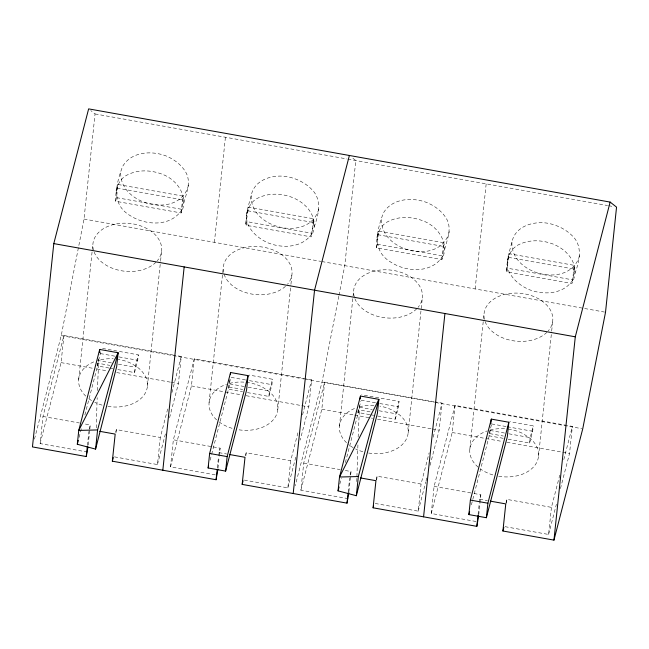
<?xml version="1.0" encoding="UTF-8"?>
<svg xmlns="http://www.w3.org/2000/svg" width="649" height="649" viewBox="0 0 649 649"><rect width="100%" height="100%" fill="white"/><g stroke="black" fill="none" stroke-linecap="round" stroke-linejoin="round"><path stroke-width="0.49" stroke-dasharray="3.25 2.43" d="M96.239 427.91L97.18 397.626M97.399 390.56L98.77 358.353M356.772 481.582L356.893 477.542M356.926 476.536L357.932 444.224M358.151 437.158L359.619 403.97M87.437 452.037L40.133 443.583L42.98 416.471L63.918 335.509L173.299 355.06M40.133 443.583L61.071 362.621L63.918 335.509M34.47 439.105L61.233 335.622L84.013 219.046L95.046 113.932L90.771 110.557M78.683 379.511L92.912 243.967M87.428 445.49L88.905 431.439M88.175 445.011L89.757 429.946M89.862 428.948L90.276 424.933L83.38 423.7M108.975 368.007L97.172 365.898L97.553 362.28M115.619 201.263C115.457 190.952 117.485 179.4 127.902 174.638C138.334 169.527 150.6 169.989 161.341 173.9C177.096 179.148 189.403 196.825 181.103 212.961L115.619 201.263L116.552 197.661L117.931 184.478L183.416 196.185L182.036 209.367C171.579 226.842 146.187 225.771 130.717 215.947C110.833 204.565 115.806 184.576 122.588 166.485C131.098 151.647 151.428 150.341 165.99 155.906C173.77 159.151 180.787 164.254 185.33 171.45C191.715 181.404 186.425 192.737 183.878 202.983M97.172 365.898L100.36 353.583L100.83 349.065M116.041 432.599L116.358 429.589L160.319 437.45L167.88 408.18M117.826 369.589L134.538 372.575L135.106 367.156L138.294 354.841L100.928 348.164M134.538 372.575L137.726 360.26L138.294 354.841M147.412 386.252L160.481 261.75M160.587 260.752L161.642 250.709M181.103 212.961L182.491 199.787L183.416 196.185M114.484 456.872L157.472 464.554L160.319 437.45M169.576 417.729L178.41 383.591L181.258 356.479L174.297 355.238M215.265 474.89L170.509 466.882L173.356 439.779L194.294 358.816L311.634 379.787L308.786 406.891L300.203 440.063M170.509 466.882L191.447 385.92L194.294 358.816M214.389 242.345L225.422 137.231M209.083 402.567L223.313 267.023M217.358 467.694L218.518 456.645M218.624 455.647L220.1 448.135L173.356 439.779M217.991 468.213L219.151 457.172M219.257 456.166L220.1 448.135M211.639 454.324L229.048 387.015L229.86 379.276M245.857 455.809L246.174 452.791L290.687 460.749L298.508 430.506M247.399 392.596L268.881 396.434L269.449 391.014L272.491 379.251L249.054 375.065M268.881 396.434L271.923 384.679L272.491 379.251M277.764 409.803L290.833 285.3M290.939 284.303L291.993 274.259M244.316 480.082L287.848 487.861L290.687 460.749M348.18 498.643L300.885 490.19L303.732 463.078L324.67 382.115L434.051 401.666M300.885 490.19L321.823 409.219L324.67 382.115M339.435 426.117L353.664 290.574M348.18 492.096L349.657 478.037M348.919 491.618L351.028 471.531L345.114 470.476M369.727 414.614L357.923 412.504L358.118 410.695M376.371 247.861C376.209 237.558 378.237 226.006 388.654 221.236C399.086 216.133 411.344 216.596 422.085 220.506C437.84 225.755 450.155 243.432 441.855 259.568L376.371 247.861L377.296 244.267L378.683 231.085L444.167 242.791L442.788 255.974C432.331 273.448 406.939 272.377 391.469 262.545C371.585 251.171 376.558 231.182 383.34 213.091C391.85 198.245 412.18 196.947 426.742 202.512C434.514 205.757 441.539 210.852 446.082 218.048C452.467 228.01 447.177 239.343 444.63 249.589M376.68 480.211L377.101 476.196L421.063 484.049L429.135 452.84M377.588 416.017L395.29 419.181L395.858 413.754L399.046 401.447L361.68 394.77M395.29 419.181L398.478 406.866L399.046 401.447M408.164 432.851L422.394 297.315M441.855 259.568L443.235 246.385L444.167 242.791M375.236 503.478L418.224 511.161L421.063 484.049M430.076 465.309L439.162 430.198L442.001 403.086L435.041 401.845M476.017 521.488L431.261 513.489L434.1 486.385L455.038 405.414L566.415 425.322M431.261 513.489L452.199 432.526L455.038 405.414M475.141 288.951L486.174 183.837M469.835 449.165L483.432 319.649M483.537 318.643L484.065 313.629M478.11 514.292L479.27 503.251M479.368 502.245L480.852 494.741L473.892 493.491M478.743 514.819L480.852 494.741M471.385 504.833L489.8 433.621L490.409 427.813M506.504 503.413L506.926 499.397L551.439 507.356L559.763 475.165M508.151 439.203L529.633 443.04L530.201 437.621L533.243 425.858L509.806 421.672M529.633 443.04L532.667 431.285L533.243 425.858M538.516 456.409L551.585 331.907M551.691 330.901L552.737 320.866M505.068 526.68L548.592 534.46L551.439 507.356M560.452 488.616L569.53 453.497L572.377 426.385L567.404 425.501M245.833 223.848C246.117 213.513 248.348 202.001 259 197.572C269.595 192.737 281.877 193.402 292.585 197.547C308.754 204.216 319.852 219.857 311.155 236.893L246.174 225.276L245.833 223.848L248.632 207.161L313.613 218.77L312.68 222.372L313.021 223.8L311.155 236.893M314.173 226.98C318.667 214.681 322.358 199.324 311.463 189.127C305.217 182.888 297.185 178.881 288.61 176.95C274.154 173.81 254.367 178.986 251.204 195.479C248.867 205.611 243.253 217.082 249.273 227.02C253.589 234.297 260.468 239.513 268.126 242.904C282.68 248.77 303.018 247.845 312.088 233.291L313.954 220.206L313.021 223.8M506.585 270.446C506.869 260.119 509.092 248.608 519.744 244.178C530.347 239.335 542.629 240.008 553.337 244.154C569.506 250.822 580.604 266.463 571.907 283.499L506.926 271.882L506.585 270.446L509.384 253.759L574.357 265.376L573.432 268.978L573.773 270.406L571.907 283.499M574.917 273.586C579.419 261.287 583.11 245.922 572.215 235.733C565.969 229.495 557.929 225.487 549.362 223.548C534.906 220.417 515.119 225.592 511.947 242.085C509.611 252.218 503.997 263.689 510.025 273.627C514.341 280.903 521.22 286.12 528.878 289.503C543.432 295.376 563.77 294.451 572.84 279.897L574.698 266.812L573.773 270.406M338.778 296.277L321.985 382.229L295.222 485.712M338.973 295.287L344.765 265.644L355.798 160.538L351.523 157.163M79.073 437.434L81.344 428.656M84.873 415.003L98.25 363.302L109.892 365.379M89.116 429.427L90.276 424.933M115.66 432.291L116.358 429.589M171.92 392.572L181.258 356.479M157.472 464.554L165.544 433.337M246.174 225.276L247.107 221.682L312.088 233.291M210.13 460.173L211.387 455.298M245.476 455.493L246.174 452.791M302.548 414.898L311.634 379.787M287.848 487.861L296.171 455.663M357.923 412.504L360.86 401.139M339.825 484.04L341.333 478.191M345.373 462.583L358.994 409.908L370.644 411.985M350.103 475.133L351.028 471.531M376.177 479.789L377.101 476.196M433.175 437.231L442.001 403.086M418.224 511.161L425.785 481.899M426.044 480.917L426.799 477.997M506.926 271.882L507.859 268.28L572.84 279.897M491.407 424.933L488.624 435.706L503.267 438.326M505.993 502.999L506.926 499.397M563.803 459.557L572.377 426.385M548.592 534.46L556.412 504.224M116.09 190.863L117.931 184.478M188.535 184.989C180.284 219.411 119.789 205.806 120.738 172.869M376.834 237.469L378.683 231.085M449.286 231.596C441.028 266.017 380.541 252.412 381.49 219.476M246.547 213.472L248.632 207.161M318.821 208.986C309.549 242.815 249.289 228.618 251.204 195.479M507.299 260.079L509.384 253.759M579.573 255.592C570.301 289.422 510.033 275.225 511.947 242.085M95.046 113.932L346.842 158.932M347.84 159.11L607.594 205.538M608.592 205.717L613.565 206.609M247.699 210.755L312.68 222.372M508.451 257.361L573.432 268.978M116.998 188.08L182.491 199.787M377.75 234.687L443.235 246.385M116.552 197.661L182.036 209.367M377.296 244.267L442.788 255.974M84.013 219.046L320.882 261.377M321.872 261.555L604.519 312.072M61.233 335.622L304.073 379.024M305.062 379.203L434.441 402.323M435.438 402.502L581.739 428.648M100.36 353.583L115.108 356.22M119.043 356.926L137.726 360.26M361.112 400.19L375.86 402.826M379.795 403.532L398.478 406.866M245.557 379.965L230.914 377.345L227.872 389.108L242.515 391.72M249.467 380.663L271.923 384.679M491.666 423.951L506.309 426.571M507.283 426.742L532.667 431.285M244.194 386.504L228.44 383.681A34.527 24.021 6 0 1 262.78 387.307L269.489 391.85A34.527 24.021 6 0 1 273.48 419.554A34.527 24.021 6 0 1 237.915 429.67M248.137 387.202L269.449 391.014M490.173 430.465L504.946 433.102M508.889 433.808L530.201 437.621M111.506 362.937L97.748 360.471A34.527 24.021 6 0 1 113.226 358.8M118.394 364.162L135.106 367.156M359.481 407.256L372.258 409.543M379.146 410.768L395.858 413.754M229.048 387.015L242.669 389.449M489.8 433.621L503.421 436.055M109.957 368.178L112.91 368.705M370.709 414.784L373.654 415.311M61.071 362.621L92.888 368.308M96.871 369.013L106.809 370.79M116.755 372.575L170.452 382.172M171.45 382.342L178.41 383.591M191.447 385.92L224.262 391.785M225.252 391.964L242.158 394.981M246.141 395.695L300.828 405.471M301.826 405.649L308.786 406.891M321.823 409.219L353.64 414.914M354.638 415.084L372.534 418.289M377.507 419.173L431.204 428.77M432.202 428.948L439.162 430.198M452.199 432.526L485.014 438.391M486.004 438.57L501.912 441.409M506.885 442.302L569.53 453.497M42.98 416.471L79.438 422.994M303.732 463.078L340.19 469.6M434.1 486.385L472.894 493.313M218.94 452.629L226.663 454.008M479.684 499.235L487.415 500.614M368.648 453.026A34.527 24.021 6 0 0 404.027 442.65A34.527 24.021 6 0 0 399.63 414.946L392.856 410.452A34.527 24.021 6 0 0 379.941 406.112M362.807 451.72A34.527 24.021 6 0 1 355.571 448.938M353.105 447.623A34.527 24.021 6 0 1 347.961 444.021M346.534 442.732A34.527 24.021 6 0 1 356.52 407.718M359.392 406.826A34.527 24.021 6 0 1 373.978 405.406M354.273 296.877A34.527 24.021 6 0 1 393.399 270.438A34.527 24.021 6 0 1 418.045 307.366M416.699 308.827A34.527 24.021 6 0 1 382.65 317.45A34.527 24.021 6 0 1 354.873 298.662M498.667 476.269A34.527 24.021 6 0 0 534.224 466.16A34.527 24.021 6 0 0 530.241 438.456L523.532 433.905A34.527 24.021 6 0 0 507.688 429.013M492.842 474.922A34.527 24.021 6 0 1 480.43 468.951M478.102 467.118A34.527 24.021 6 0 1 487.204 430.912M490.092 430.044A34.527 24.021 6 0 1 506.699 428.9M546.88 332.32A34.527 24.021 6 0 1 487.78 326.609A34.527 24.021 6 0 1 519.224 293.202A34.527 24.021 6 0 1 548.243 330.876M107.896 406.42A34.527 24.021 6 0 0 143.275 396.044A34.527 24.021 6 0 0 138.878 368.348L132.112 363.846A34.527 24.021 6 0 0 118.199 359.335M102.055 405.122A34.527 24.021 6 0 1 94.819 402.339M91.566 400.547A34.527 24.021 6 0 1 87.209 397.415M85.782 396.125A34.527 24.021 6 0 1 94.803 361.469M93.521 250.279A34.527 24.021 6 0 1 132.647 223.832A34.527 24.021 6 0 1 157.293 260.76M155.955 262.22A34.527 24.021 6 0 1 121.898 270.844A34.527 24.021 6 0 1 94.121 252.055M232.091 428.324A34.527 24.021 6 0 1 218.875 421.753M216.636 419.879A34.527 24.021 6 0 1 226.452 384.305M223.613 272.434A34.527 24.021 6 0 1 264.005 247.31A34.527 24.021 6 0 1 287.491 284.27M285.479 286.323A34.527 24.021 6 0 1 250.741 293.867A34.527 24.021 6 0 1 224.092 274.219"/><path stroke-width="0.97" d="M490.311 501.133L505.766 503.9L502.918 531.004L553.954 540.122L582.737 428.827L605.517 312.25L616.55 207.136L610.141 202.082L88.637 108.878L53.794 243.602L32.45 446.918L86.268 456.539L87.964 447.015M77.304 444.265L78.764 430.417L99.703 349.454L118.142 352.748L116.682 366.596L95.581 449.108L77.304 444.265L78.318 440.363M86.268 456.539L87.323 446.496M99.386 352.415L99.703 349.454M95.581 449.108L97.593 429.938L118.142 352.748L78.764 430.417L97.593 429.938M217.886 469.219L216.093 479.741L112.342 461.196L115.189 434.092L99.743 431.325M162.826 470.217L184.17 266.909M208.11 467.978L209.635 453.473L230.573 372.51L248.088 375.633L246.563 390.146L225.625 471.109L208.11 467.978L208.613 466.031M216.093 479.741L217.147 469.698M230.371 374.441L230.573 372.51M225.625 471.109L227.15 456.604L248.088 375.633M348.813 492.615L347.02 503.137L242.166 484.397L245.014 457.294L229.559 454.527M293.202 493.524L314.546 290.208L349.389 155.476M338.056 490.871L339.508 477.023L360.455 396.052L378.886 399.354L377.434 413.202L356.333 495.714L338.056 490.871L339.07 486.969M347.02 503.137L348.075 493.102M360.138 399.021L360.455 396.052M356.333 495.714L358.345 476.544L378.886 399.354L339.508 477.023L358.345 476.544M478.637 515.825L476.845 526.347L373.094 507.802L375.941 480.69L360.487 477.932M423.578 516.823L444.922 313.508M468.862 514.584L470.379 500.079L491.317 419.108L508.84 422.239L507.315 436.753L486.377 517.715L468.862 514.584L469.616 511.655M476.845 526.347L478.005 515.298M490.814 423.943L491.317 419.108M486.377 517.715L487.902 503.21L508.84 422.239M553.954 540.122L575.29 336.815L610.141 202.082M112.342 461.196L113.275 457.602M242.166 484.397L243.099 480.804M373.094 507.802L373.564 506.001M502.918 531.004L503.851 527.41M53.794 243.602L575.29 336.815M209.635 453.473L227.15 456.604M470.379 500.079L487.902 503.21"/></g></svg>
